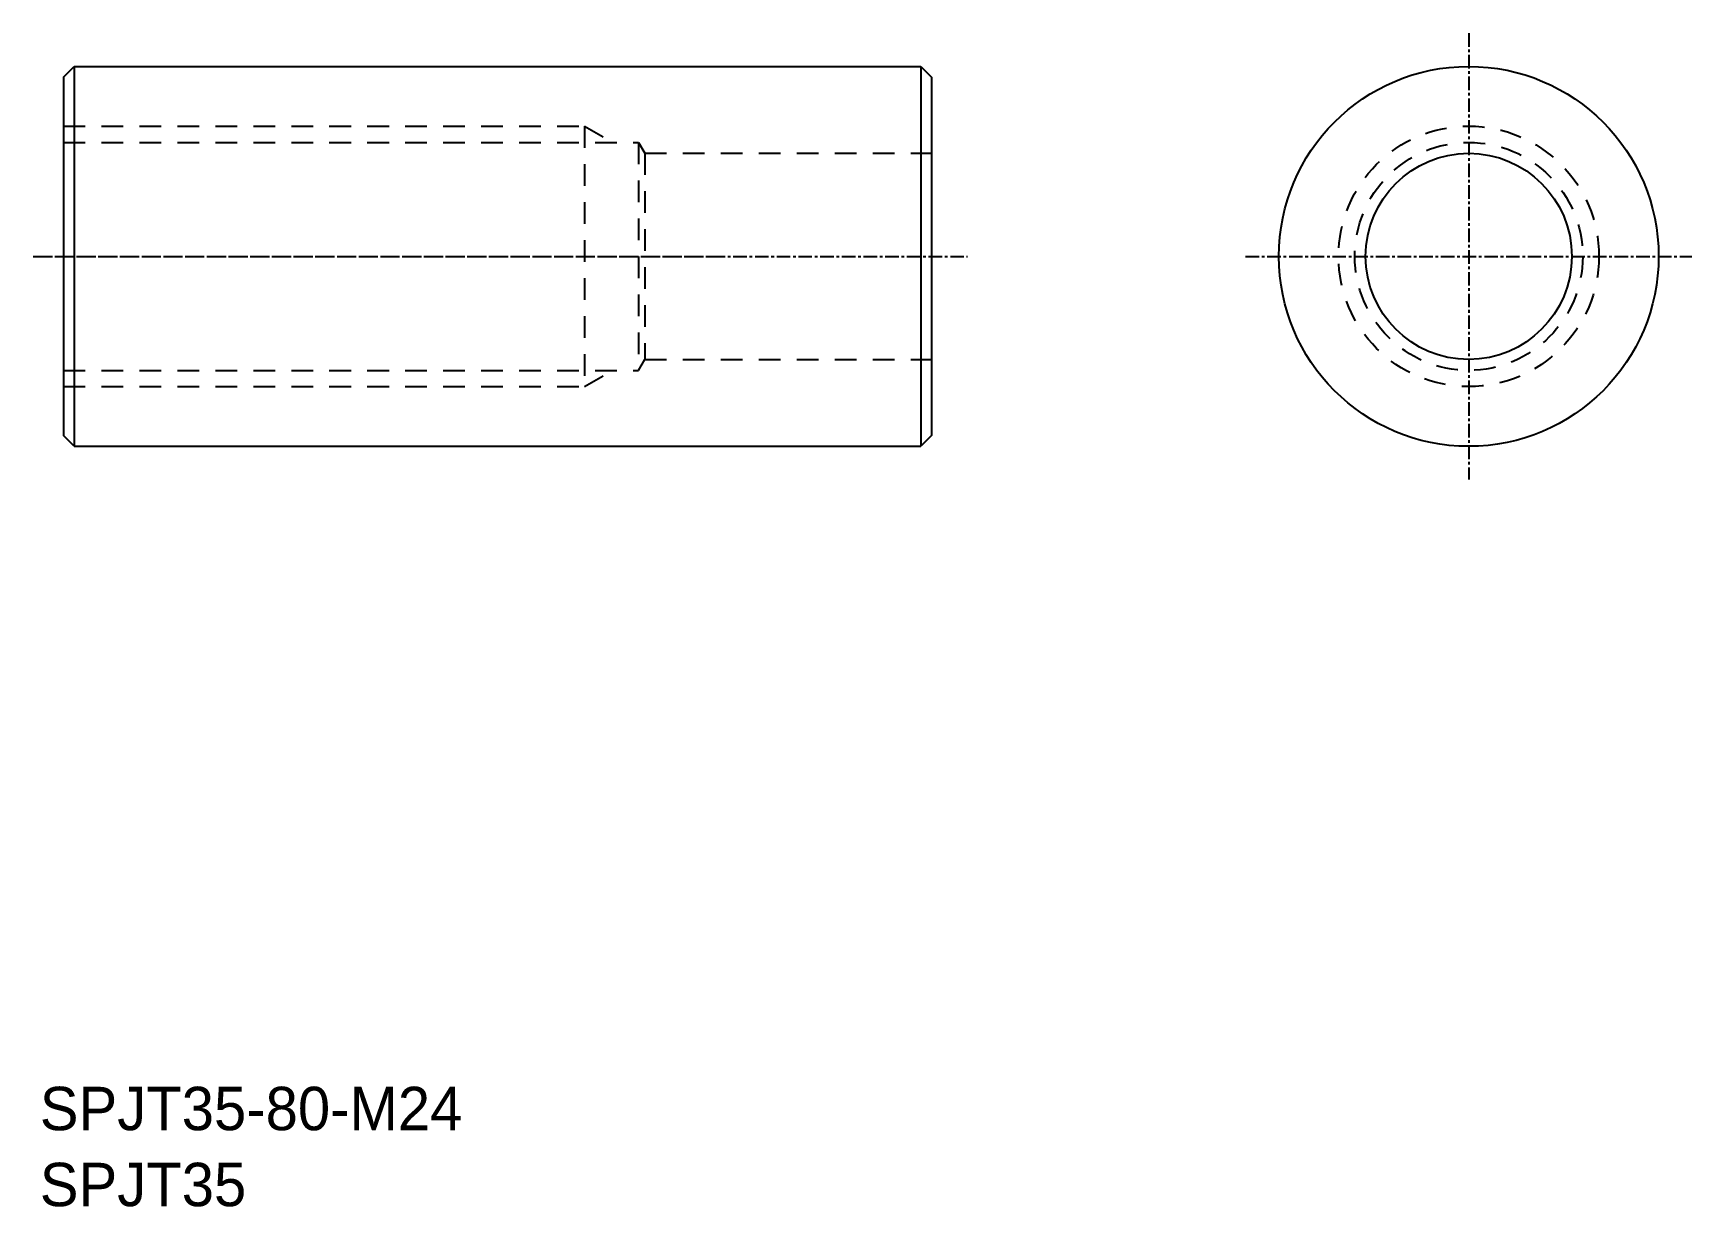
# Model space of a CAD drawing. Extents: x 273 to 426, y 74 to 182.
import ezdxf

# ---------------------------------------------------------------- set-up
doc = ezdxf.new("R2010")
doc.units = 0
doc.linetypes.add('CENTER', pattern=[2, 1.25, -0.25, 0.25, -0.25])
doc.linetypes.add('DASHED', pattern=[3.5, 2, -1.5])
doc.layers.get('0').update_dxf_attribs({"linetype": 'CONTINUOUS'})
doc.layers.add('CENTER', color=1, linetype='CENTER')

msp = doc.modelspace()

# ---------------------------------------------------------------- linework, layer by layer
at = {"color": 7, "linetype": 'CONTINUOUS'}
for p, q in [((276.12, 178.28), (277.12, 179.28)), ((277.12, 179.28), (355.12, 179.28)), ((277.12, 179.28), (277.12, 144.28)), ((355.12, 179.28), (355.12, 144.28)), ((355.12, 179.28), (356.12, 178.28)), ((276.12, 178.28), (276.12, 145.28)), ((356.12, 178.28), (356.12, 145.28)), ((277.12, 144.28), (276.12, 145.28)), ((356.12, 145.28), (355.12, 144.28)), ((277.12, 144.28), (355.12, 144.28))]:
    msp.add_line(p, q, dxfattribs=at)
for p, q in [((296.62, 179.28), (296.62, 179.28)), ((316.12, 179.28), (316.12, 179.28)), ((276.12, 173.78), (276.12, 149.78))]:
    msp.add_line(p, q)
at = {"color": 3, "linetype": 'DASHED'}
for p, q in [((276.12, 173.78), (324.12, 173.78)), ((324.12, 173.78), (324.12, 149.78)), ((324.12, 173.78), (326.72, 172.28)), ((276.12, 172.28), (329.12, 172.28)), ((329.12, 172.28), (329.12, 151.28)), ((329.12, 172.28), (329.7, 171.28)), ((329.7, 171.28), (356.12, 171.28)), ((329.7, 171.28), (329.7, 152.28)), ((329.12, 151.28), (329.7, 152.28)), ((329.7, 152.28), (356.12, 152.28)), ((276.12, 151.28), (329.12, 151.28)), ((324.12, 149.78), (326.72, 151.28)), ((276.12, 149.78), (324.12, 149.78))]:
    msp.add_line(p, q, dxfattribs=at)
at = {"color": 7, "linetype": 'CONTINUOUS'}
for radius in [17.5, 9.5]:
    msp.add_circle((405.62, 161.78), radius, dxfattribs=at)
at = {"color": 3, "linetype": 'DASHED'}
for radius in [12, 10.5]:
    msp.add_circle((405.62, 161.78), radius, dxfattribs=at)
at = {"layer": 'CENTER', "color": 1, "linetype": 'CENTER'}
for p, q in [((405.62, 182.34), (405.62, 141.22)), ((273.33, 161.78), (336.53, 161.78)), ((273.85, 161.78), (359.44, 161.78)), ((385.06, 161.78), (426.18, 161.78))]:
    msp.add_line(p, q, dxfattribs=at)

# ---------------------------------------------------------------- texts
at = {"color": 7, "linetype": 'CONTINUOUS'}
for s, p in [('SPJT35-80-M24', (273.94, 81.27)), ('SPJT35', (273.94, 74.27))]:
    msp.add_text(s, height=4, dxfattribs=at).set_placement(p)

doc.saveas('drawing.dxf')
